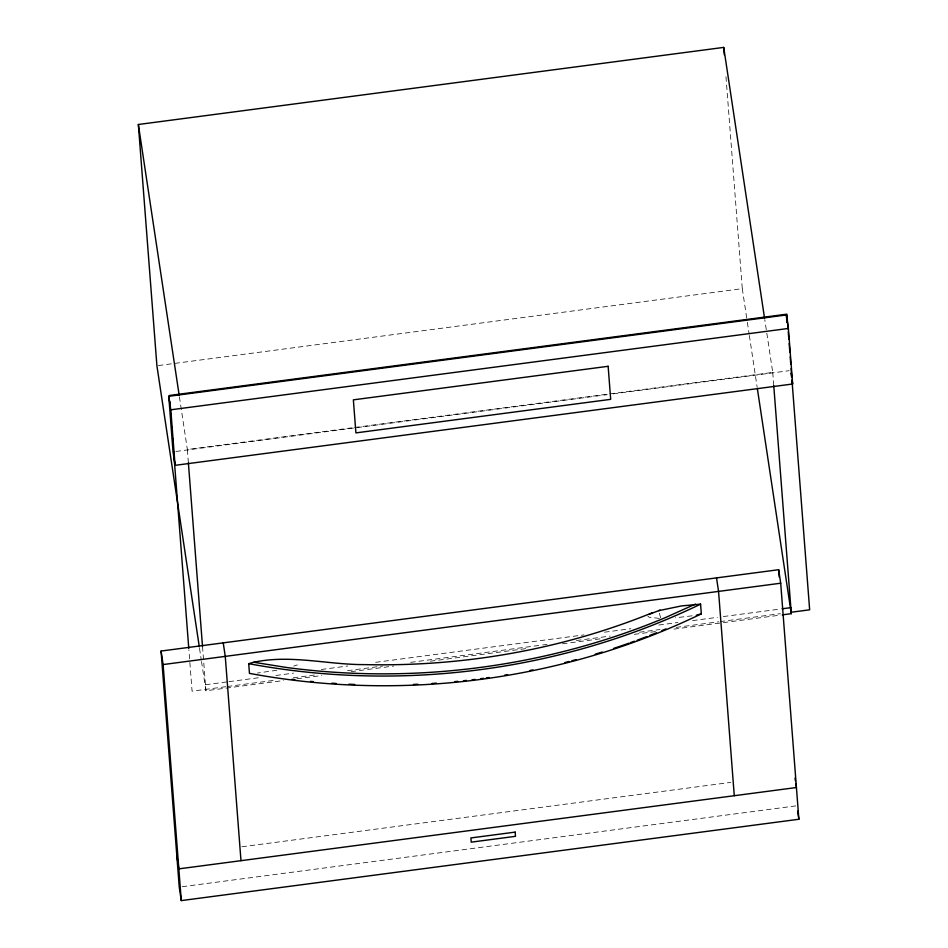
<?xml version="1.0" encoding="UTF-8"?>
<svg xmlns="http://www.w3.org/2000/svg" width="948" height="948" viewBox="0 0 948 948"><rect width="100%" height="100%" fill="white"/><g stroke="black" fill="none" stroke-linecap="round" stroke-linejoin="round"><path stroke-width="0.71" stroke-dasharray="4.74 3.56" d="M293.726 666.077L297.34 664.915M276.828 670.26L257.394 673.068M158.375 365.549L742.284 288.654L725.872 75.354M188.379 462.754L187.36 449.518L353.142 427.678M354.611 427.489L608.415 394.06M609.884 393.87L772.739 372.422L764.787 319.713M175.972 451.449L607.253 394.652M613.119 393.882L789.151 370.692M692.111 615.809L675.414 617.8M205.455 684.74L227.473 681.849M228.93 681.659L259.74 677.595M275.88 675.474L293.489 673.151M321.36 669.478L347.774 666.006M375.645 662.332L583.968 634.899M604.516 632.186L630.918 628.714M658.801 625.04L677.867 622.528M692.538 620.596L717.482 617.314M723.348 616.544L780.571 609.007M225.814 686.707L192.065 691.151L188.901 649.961M227.271 686.506L275.69 680.131M293.288 677.82L315.293 674.917M347.572 670.663L382.779 666.029M410.65 662.356L541.201 645.161M542.671 644.972L547.067 644.391M576.408 640.528L610.157 636.084M639.485 632.221L660.021 629.519M676.161 627.386L718.702 621.793M720.172 621.592L780.322 613.676M201.509 661.491L205.929 690.772L283.677 680.534M296.89 678.792L321.822 675.509M351.163 671.634L393.716 666.041M430.392 661.206L527.218 648.456M562.425 643.81L603.509 638.407M634.319 634.342L657.794 631.261M673.933 629.128L781.034 615.027M241.882 846.789L730.766 782.396M182.182 886.712L796.83 805.764M659.31 618.392L649.167 617.243L647.757 616.01M742.284 288.654L747.143 320.862M747.356 322.32L749.121 334.04M749.347 335.497L757.073 386.748M179.409 396.809L187.36 449.518M199.518 648.314L201.284 660.021M772.739 372.422L773.758 385.658M202.517 646.524L205.929 690.772M660.744 617.835A11.044 2.003 67.3 0 1 659.417 613.285"/><path stroke-width="1.42" d="M648.953 614.434L660.14 610.109M695.405 604.089L665.069 617.752A638.691 550.314 -4.4 0 1 286.948 667.546L253.756 662.261L248.708 663.671L249.454 673.364A640.374 551.76 -4.4 0 0 701.319 613.854L700.572 604.16L681.541 605.914L658.718 610.666M652.686 612.609C561.69 649.676 462.944 666.859 364.79 664.619C327.735 664.761 290.657 654.298 253.756 662.261M696.27 615.264L701.319 613.854M199.305 646.844L156.906 365.75L138.349 124.496L723.715 47.4L764.562 318.255M169.325 395.506L786.911 314.167L788.037 328.873M168.768 396.3L786.354 314.961L788.38 328.458L792.658 383.999L175.072 465.338L173.034 451.841L168.768 396.3L170.806 409.797L175.072 465.338M170.806 409.797L788.38 328.458M161.077 651.051L778.664 569.712L780.702 583.221L798.868 819.262L181.281 900.6L179.243 887.103L161.077 651.051L163.115 664.56L181.281 900.6M163.115 664.56L780.702 583.221M782.029 608.806L790.833 607.644M790.585 612.325L809.651 609.813L791.995 380.349M782.491 614.837L791.296 613.676L773.758 385.658M791.035 373.204L791.639 377.257M792.054 379.947L792.658 383.999M757.298 388.206L791.296 613.676M794.993 778.071L795.408 780.773M795.81 783.475L796.427 787.527L178.84 868.866L176.802 855.357M797.647 811.156L798.868 819.262M716.522 577.901L718.56 591.41L734.273 795.704M223.23 642.874L225.269 656.371L240.982 860.677M138.349 124.496L179.196 395.352M788.262 331.812L788.831 339.171M789.174 343.579L789.85 352.407M790.194 356.815L790.75 364.174M791.094 368.582L791.77 377.411M786.354 314.961L786.911 322.273M778.664 569.712L779.232 577.071M723.715 47.4L724.284 54.759M188.379 462.754L202.517 646.524M169.775 401.383L170.119 405.803M170.676 413.15L171.138 419.04M171.695 426.387L172.038 430.807M172.607 438.154L173.057 444.043M173.626 451.402L188.782 648.491M700.572 604.16A640.374 551.76 -4.4 0 1 248.708 663.671M665.934 628.915A638.691 550.314 -4.4 0 1 661.87 630.598M656.431 632.814A638.691 550.314 -4.4 0 1 649.605 635.504M646.856 636.57A638.691 550.314 -4.4 0 1 637.222 640.196M634.461 641.204A638.691 550.314 -4.4 0 1 630.302 642.697M628.915 643.194A638.691 550.314 -4.4 0 1 613.569 648.432M602.312 652.023A638.691 550.314 -4.4 0 1 595.237 654.179M575.993 659.654A638.691 550.314 -4.4 0 1 571.857 660.756M569.096 661.479A638.691 550.314 -4.4 0 1 564.949 662.534M532.894 669.88A638.691 550.314 -4.4 0 1 530.086 670.449M507.559 674.632A638.691 550.314 -4.4 0 1 504.739 675.106M489.144 677.512A638.691 550.314 -4.4 0 1 486.3 677.915M483.468 678.306A638.691 550.314 -4.4 0 1 480.624 678.685M474.936 679.408A638.691 550.314 -4.4 0 1 472.08 679.763M466.38 680.415A638.691 550.314 -4.4 0 1 463.525 680.735M457.813 681.328A638.691 550.314 -4.4 0 1 454.957 681.612M436.376 683.164A638.691 550.314 -4.4 0 1 432.075 683.461M417.748 684.255A638.691 550.314 -4.4 0 1 413.447 684.432M354.682 684.444A638.691 550.314 -4.4 0 1 348.971 684.195M336.102 683.472A638.691 550.314 -4.4 0 1 331.824 683.188M313.314 681.636A638.691 550.314 -4.4 0 1 310.482 681.351M294.875 679.621A638.691 550.314 -4.4 0 1 292.055 679.266M608.142 366.295L353.367 399.843L355.903 432.892L610.678 399.345L608.142 366.295M515.167 832.119L470.907 837.937L471.227 842.156L515.487 836.326L515.167 832.119"/></g></svg>
